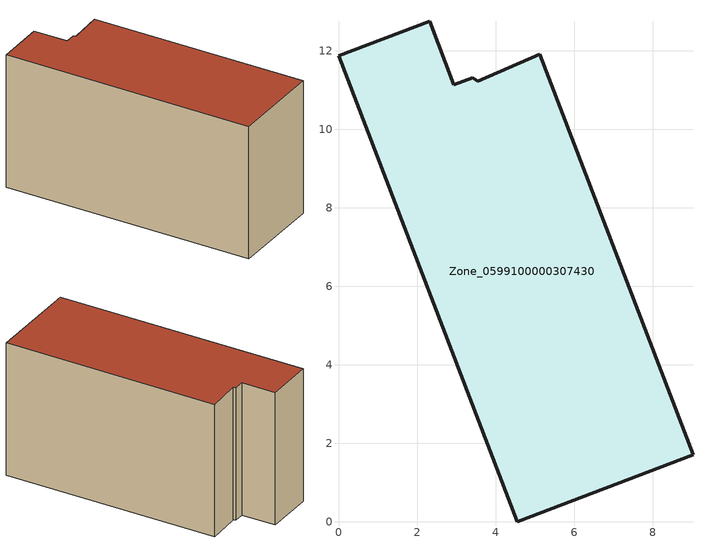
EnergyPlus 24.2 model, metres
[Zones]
Zone_0599100000307430
 floor ground (C_G): 4.55,0 0,11.87 2.32,12.76 2.94,11.14 3.42,11.32 3.55,11.23 5.13,11.91 9.03,1.71 z0
 wall outside (C_F): 0,11.87 4.55,0 9.03,1.71 5.13,11.91 3.55,11.23 3.42,11.32 2.94,11.14 2.32,12.76 0,11.87 z0:6.89
 roof outside (C_R): 5.13,11.91 3.55,11.23 3.42,11.32 2.94,11.14 2.32,12.76 0,11.87 4.55,0 9.03,1.71 z6.89
[BUILDING]
Pand.0599100000307430: North Axis=0; Terrain=City; Loads Convergence Tolerance Value=0.04; Temperature Convergence Tolerance Value=0.4; Solar Distribution=FullExterior; Maximum Number of Warmup Days=25; Minimum Number of Warmup Days=1
[Site:Location]
Rotterdam.The.Hague.AP_ZH_NLD Design_Conditions: Latitude=51.96; Longitude=4.45; Time Zone=1; Elevation=-4.5
[SITE:GROUNDTEMPERATURE:BUILDINGSURFACE]
18, 18, 18, 18, 18, 18, 18, 18, 18, 18, 18, 18
[MATERIAL] Thermal Absorptance=0.9; Solar Absorptance=0.7; Visible Absorptance=0.7
Name | Roughness | Thickness | Conductivity | Density | Specific Heat
G.TI.1992-2005 | MediumSmooth | 0.15 | 0.06 | 540 | 1210
F.TI.1992-2005 | Rough | 0.3 | 0.12 | 1920 | 840
R.TI.1992-2005 | MediumRough | 0.2 | 0.08 | 1500 | 1000
[CONSTRUCTION]
C_G: G.TI.1992-2005
C_F: F.TI.1992-2005
C_R: R.TI.1992-2005
[ZONE]
Zone_0599100000307430: Type=1; Multiplier=1; Ceiling Height=Autocalculate; Volume=Autocalculate; Floor Area=autocalculate; Part of Total Floor Area=Yes
[ZONEINFILTRATION:DESIGNFLOWRATE]
Infil_Zone_0599100000307430: Zone or ZoneList or Space or SpaceList=Zone_0599100000307430; Schedule=AlwaysOn; Design Flow Rate Calculation Method=Flow/Area; Flow Rate per Floor Area=0.0015; Constant Term Coefficient=1; Temperature Term Coefficient=0; Velocity Term Coefficient=0; Velocity Squared Term Coefficient=0
[HVACTEMPLATE:ZONE:IDEALLOADSAIRSYSTEM]
Zone_0599100000307430: Maximum Heating Supply Air Temperature=50; Minimum Cooling Supply Air Temperature=13; Maximum Heating Supply Air Humidity Ratio=0.0156; Minimum Cooling Supply Air Humidity Ratio=0.0077; Heating Limit=NoLimit; Cooling Limit=NoLimit; Dehumidification Control Type=ConstantSensibleHeatRatio; Cooling Sensible Heat Ratio=0.7; Dehumidification Setpoint=60; Humidification Control Type=None; Humidification Setpoint=30; Outdoor Air Method=None; Outdoor Air Flow Rate per Person=0.00944; Outdoor Air Flow Rate per Zone Floor Area=0; Outdoor Air Flow Rate per Zone=0; Demand Controlled Ventilation Type=None; Outdoor Air Economizer Type=NoEconomizer; Heat Recovery Type=None; Sensible Heat Recovery Effectiveness=0.7; Latent Heat Recovery Effectiveness=0.65
[ZONECONTROL:THERMOSTAT]
ThermostatControl_Zone_0599100000307430: Zone or ZoneList=Zone_0599100000307430; Control Type Schedule=DualSetpointControlType; Control 1=Thermostat_Zone_0599100000307430; Temperature Difference Between Cutout And Setpoint=0
[THERMOSTATSETPOINT:DUALSETPOINT]
Thermostat_Zone_0599100000307430: Heating Setpoint Temperature Schedule=HeatingSetpoint_Zone_0599100000307430; Cooling Setpoint Temperature Schedule=CoolingSetpoint_Zone_0599100000307430
[SCHEDULE:COMPACT]
HeatingSetpoint_Zone_0599100000307430: Through: 12/31, For: AllDays, Until: 24:00, 21
CoolingSetpoint_Zone_0599100000307430: Through: 12/31, For: AllDays, Until: 24:00, 24
DualSetpointControlType: Through: 12/31, For: AllDays, Until: 24:00, 4
AlwaysOn: Through: 12/31, For: AllDays, Until: 24:00, 1
